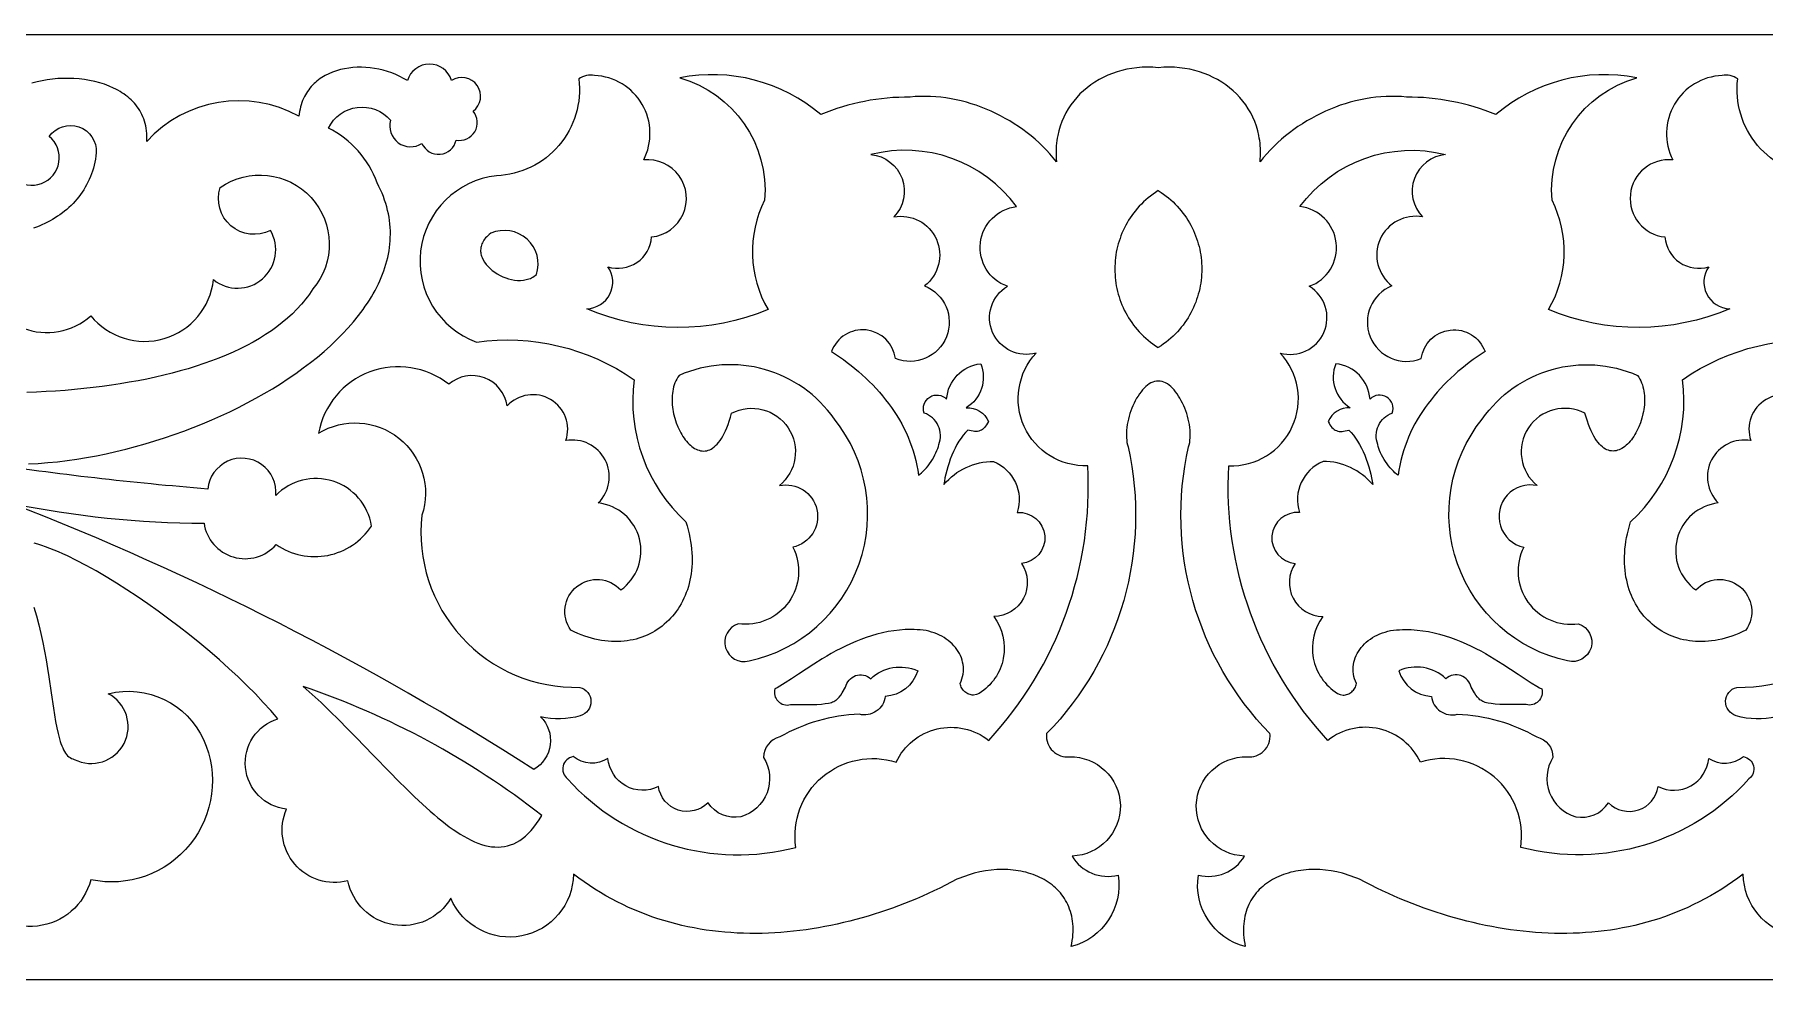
# Model space of a CAD drawing. Extents: x 1393 to 2071, y -80 to 15.
# Drawn here: x 1732.2 to 1906, y -79.7 to 15.3 of the extents above; entities that cross this region are included whole.
import ezdxf

# ---------------------------------------------------------------- set-up
doc = ezdxf.new("R2010")
doc.units = 0
doc.layers.add('LAYER_1', color=18, linetype='CONTINUOUS')

msp = doc.modelspace()

# ---------------------------------------------------------------- linework, layer by layer
at = {"layer": 'LAYER_1'}
for points in [[(1619.26, 15.27), (1845.08, 15.27), (2070.9, 15.27)], [(1845.08, -0.42), (1844.81, -0.59), (1844.55, -0.77), (1844.3, -0.96), (1844.06, -1.15), (1843.82, -1.35), (1843.6, -1.56), (1843.38, -1.77), (1843.17, -1.99), (1842.97, -2.21), (1842.78, -2.44), (1842.59, -2.67), (1842.42, -2.91), (1842.25, -3.15), (1842.1, -3.4), (1841.95, -3.65), (1841.8, -3.9), (1841.67, -4.16), (1841.55, -4.42), (1841.43, -4.68), (1841.33, -4.95), (1841.23, -5.22), (1841.14, -5.49), (1841.06, -5.76), (1840.98, -6.04), (1840.92, -6.32), (1840.86, -6.6), (1840.82, -6.88), (1840.78, -7.16), (1840.75, -7.44), (1840.73, -7.73), (1840.71, -8.01), (1840.71, -8.3), (1840.71, -8.58), (1840.73, -8.86), (1840.75, -9.15), (1840.78, -9.43), (1840.81, -9.71), (1840.86, -9.99), (1840.92, -10.27), (1840.98, -10.55), (1841.05, -10.83), (1841.13, -11.1), (1841.22, -11.37), (1841.32, -11.64), (1841.43, -11.91), (1841.54, -12.18), (1841.66, -12.44), (1841.8, -12.7), (1841.94, -12.95), (1842.09, -13.2), (1842.24, -13.45), (1842.41, -13.69), (1842.58, -13.93), (1842.77, -14.16), (1842.96, -14.39), (1843.16, -14.61), (1843.37, -14.83), (1843.59, -15.04), (1843.81, -15.25), (1844.05, -15.45), (1844.29, -15.65), (1844.54, -15.83), (1844.8, -16.02), (1845.07, -16.19)], [(1845.08, -0.42), (1845.35, -0.59), (1845.61, -0.77), (1845.86, -0.96), (1846.1, -1.15), (1846.33, -1.35), (1846.56, -1.56), (1846.78, -1.77), (1846.99, -1.99), (1847.19, -2.21), (1847.38, -2.44), (1847.56, -2.67), (1847.74, -2.91), (1847.9, -3.15), (1848.06, -3.4), (1848.21, -3.65), (1848.35, -3.9), (1848.48, -4.16), (1848.61, -4.42), (1848.72, -4.68), (1848.83, -4.95), (1848.93, -5.22), (1849.02, -5.49), (1849.1, -5.76), (1849.17, -6.04), (1849.24, -6.32), (1849.29, -6.6), (1849.34, -6.88), (1849.38, -7.16), (1849.41, -7.44), (1849.43, -7.73), (1849.44, -8.01), (1849.45, -8.3), (1849.44, -8.58), (1849.43, -8.86), (1849.41, -9.15), (1849.38, -9.43), (1849.34, -9.71), (1849.3, -9.99), (1849.24, -10.27), (1849.18, -10.55), (1849.1, -10.83), (1849.02, -11.1), (1848.93, -11.37), (1848.84, -11.64), (1848.73, -11.91), (1848.62, -12.18), (1848.49, -12.44), (1848.36, -12.7), (1848.22, -12.95), (1848.07, -13.2), (1847.91, -13.45), (1847.75, -13.69), (1847.57, -13.93), (1847.39, -14.16), (1847.2, -14.39), (1847, -14.61), (1846.79, -14.83), (1846.57, -15.04), (1846.34, -15.25), (1846.11, -15.45), (1845.86, -15.65), (1845.61, -15.83), (1845.35, -16.02), (1845.08, -16.19)], [(1619.26, -79.73), (1845.08, -79.73), (2070.9, -79.73)]]:
    msp.add_lwpolyline(points, dxfattribs=at)
for points in [[(1731.57, -27.89), (1732.53, -27.84), (1733.49, -27.76), (1734.46, -27.67), (1735.43, -27.55), (1736.41, -27.41), (1737.39, -27.25), (1738.38, -27.07), (1739.36, -26.87), (1740.34, -26.65), (1741.33, -26.41), (1742.31, -26.15), (1743.29, -25.88), (1744.26, -25.59), (1745.23, -25.28), (1746.19, -24.95), (1747.15, -24.6), (1748.09, -24.24), (1749.03, -23.87), (1749.96, -23.47), (1750.87, -23.07), (1751.77, -22.65), (1752.66, -22.21), (1753.54, -21.76), (1754.4, -21.3), (1755.24, -20.82), (1756.07, -20.33), (1756.87, -19.83), (1757.66, -19.31), (1758.42, -18.79), (1759.17, -18.25), (1759.89, -17.71), (1760.59, -17.15), (1761.26, -16.58), (1761.9, -16.01), (1762.52, -15.42), (1763.12, -14.83), (1763.68, -14.22), (1764.21, -13.61), (1764.71, -12.99), (1764.95, -12.68), (1765.18, -12.37), (1765.4, -12.05), (1765.61, -11.74), (1765.82, -11.42), (1766.02, -11.1), (1766.2, -10.78), (1766.38, -10.45), (1766.55, -10.13), (1766.71, -9.8), (1766.86, -9.48), (1767, -9.15), (1767.14, -8.82), (1767.26, -8.49), (1767.37, -8.16), (1767.47, -7.82), (1767.56, -7.49), (1767.65, -7.15), (1767.72, -6.82), (1767.78, -6.48), (1767.83, -6.14), (1767.87, -5.81), (1767.9, -5.47), (1767.91, -5.13), (1767.92, -4.79), (1767.92, -4.45), (1767.9, -4.11), (1767.87, -3.77), (1767.83, -3.42), (1767.78, -3.08), (1767.72, -2.74), (1767.64, -2.4), (1767.56, -2.05), (1767.46, -1.71), (1767.34, -1.37), (1767.22, -1.02), (1767.08, -0.68), (1766.93, -0.34), (1766.77, 0.01), (1766.59, 0.35, 0.192681), (1761.69, 5.87, -0.540804), (1767.93, 6.66, 0.692434), (1771.09, 4.33, 0.733885), (1774.52, 4.66, 0.706712), (1776.23, 7.56, 0.963284), (1774.05, 10.66, 0.745693), (1769.63, 10.65), (1769.25, 10.87), (1768.86, 11.07), (1768.46, 11.25), (1768.05, 11.41), (1767.63, 11.56), (1767.2, 11.68), (1766.77, 11.78), (1766.33, 11.86), (1765.9, 11.92), (1765.46, 11.96), (1765.02, 11.98), (1764.58, 11.98), (1764.15, 11.95), (1763.73, 11.91), (1763.31, 11.84), (1762.9, 11.75), (1762.5, 11.64), (1762.11, 11.5), (1761.74, 11.34), (1761.37, 11.16), (1761.03, 10.96), (1760.86, 10.84), (1760.7, 10.73), (1760.54, 10.6), (1760.39, 10.47), (1760.25, 10.34), (1760.1, 10.19), (1759.97, 10.05), (1759.84, 9.89), (1759.71, 9.73), (1759.6, 9.56), (1759.48, 9.39), (1759.38, 9.21), (1759.28, 9.03), (1759.19, 8.83), (1759.1, 8.64), (1759.02, 8.43), (1758.95, 8.22), (1758.89, 8), (1758.84, 7.78), (1758.79, 7.55), (1758.75, 7.31), (1758.72, 7.06, 0.346719), (1743.44, 4.53), (1743.45, 4.81), (1743.45, 5.08), (1743.44, 5.34), (1743.42, 5.6), (1743.38, 5.85), (1743.33, 6.1), (1743.28, 6.33), (1743.21, 6.57), (1743.13, 6.79), (1743.05, 7.01), (1742.95, 7.22), (1742.85, 7.43), (1742.73, 7.63), (1742.61, 7.83), (1742.48, 8.01), (1742.34, 8.2), (1742.19, 8.37), (1742.04, 8.54), (1741.87, 8.7), (1741.7, 8.86), (1741.53, 9.01), (1741.34, 9.16), (1741.15, 9.3), (1740.95, 9.43), (1740.75, 9.56), (1740.54, 9.68), (1740.33, 9.79), (1740.11, 9.9), (1739.66, 10.1), (1739.19, 10.28), (1738.71, 10.43), (1738.21, 10.56), (1737.7, 10.67), (1737.18, 10.76), (1736.65, 10.82), (1736.12, 10.86), (1735.58, 10.87), (1735.04, 10.87), (1734.51, 10.84), (1733.97, 10.8), (1733.44, 10.73), (1732.92, 10.63), (1732.41, 10.52), (1731.9, 10.39)], [(1911.57, 1.08, -0.43962), (1903.3, 10.81, 0.204648), (1901.72, 11.16, 0.543959), (1896.78, 2.67, 1), (1895.99, -5.08, 0.483589), (1900.39, -8.07, 0.6), (1902.5, -12.29, -0.202287), (1884.29, -12.38, 0.252669), (1884.64, -1.38, -0.359328), (1893.15, 10.92, 0.229583), (1878.98, 7.22, 0.101814), (1870.01, 8.98), (1869.5, 9.03), (1868.99, 9.06), (1868.48, 9.06), (1867.96, 9.05), (1867.45, 9.02), (1866.93, 8.97), (1866.42, 8.91), (1865.9, 8.82), (1865.39, 8.72), (1864.88, 8.6), (1864.37, 8.47), (1863.86, 8.32), (1863.36, 8.16), (1862.87, 7.98), (1862.37, 7.78), (1861.89, 7.57), (1861.41, 7.35), (1860.93, 7.11), (1860.46, 6.85), (1860.01, 6.59), (1859.56, 6.31), (1859.11, 6.02), (1858.68, 5.72), (1858.26, 5.4), (1857.85, 5.08), (1857.45, 4.74), (1857.06, 4.39), (1856.68, 4.03), (1856.32, 3.66), (1855.97, 3.28), (1855.63, 2.89), (1855.31, 2.49), (1855.33, 2.77), (1855.35, 3.04), (1855.35, 3.31), (1855.35, 3.57), (1855.34, 3.84), (1855.33, 4.1), (1855.3, 4.35), (1855.27, 4.61), (1855.23, 4.86), (1855.19, 5.11), (1855.07, 5.59), (1854.93, 6.07), (1854.77, 6.53), (1854.58, 6.97), (1854.36, 7.4), (1854.12, 7.81), (1853.86, 8.21), (1853.57, 8.59), (1853.27, 8.95), (1852.94, 9.3), (1852.6, 9.63), (1852.23, 9.93), (1851.85, 10.22), (1851.45, 10.49), (1851.03, 10.74), (1850.6, 10.97), (1850.16, 11.18), (1849.7, 11.36), (1849.22, 11.52), (1848.74, 11.66), (1848.24, 11.78), (1847.74, 11.87), (1847.22, 11.94), (1846.7, 11.98), (1846.16, 11.99), (1845.62, 11.98), (1845.08, 11.94), (1844.53, 11.98), (1843.99, 11.99), (1843.46, 11.98), (1842.93, 11.94), (1842.42, 11.87), (1841.91, 11.78), (1841.42, 11.66), (1840.93, 11.52), (1840.46, 11.36), (1840, 11.18), (1839.55, 10.97), (1839.12, 10.74), (1838.71, 10.49), (1838.31, 10.22), (1837.92, 9.93), (1837.56, 9.63), (1837.21, 9.3), (1836.89, 8.95), (1836.58, 8.59), (1836.3, 8.21), (1836.03, 7.81), (1835.8, 7.4), (1835.58, 6.97), (1835.39, 6.53), (1835.22, 6.07), (1835.08, 5.59), (1834.97, 5.11), (1834.92, 4.86), (1834.89, 4.61), (1834.85, 4.35), (1834.83, 4.1), (1834.81, 3.84), (1834.8, 3.57), (1834.8, 3.31), (1834.81, 3.04), (1834.82, 2.77), (1834.84, 2.49), (1834.52, 2.89), (1834.19, 3.28), (1833.84, 3.66), (1833.47, 4.03), (1833.1, 4.39), (1832.71, 4.74), (1832.31, 5.08), (1831.9, 5.4), (1831.48, 5.72), (1831.04, 6.02), (1830.6, 6.31), (1830.15, 6.59), (1829.69, 6.85), (1829.22, 7.11), (1828.75, 7.35), (1828.27, 7.57), (1827.78, 7.78), (1827.29, 7.98), (1826.79, 8.16), (1826.29, 8.32), (1825.79, 8.47), (1825.28, 8.6), (1824.77, 8.72), (1824.26, 8.82), (1823.74, 8.91), (1823.23, 8.97), (1822.71, 9.02), (1822.19, 9.05), (1821.68, 9.06), (1821.17, 9.06), (1820.66, 9.03), (1820.15, 8.98, 0.101814), (1811.17, 7.22, 0.229583), (1797, 10.92, -0.359328), (1805.52, -1.38, 0.252669), (1805.87, -12.38, -0.202287), (1787.65, -12.29, 0.6), (1789.77, -8.07, 0.483589), (1794.17, -5.08, 1), (1793.37, 2.67, 0.543959), (1788.44, 11.16, 0.204648), (1786.85, 10.81, -0.43962), (1778.59, 1.08, 0.791524), (1776.56, -15.64, -0.188285), (1792.4, -19.43, 0.243106), (1797.62, -33.73), (1797.74, -34.13), (1797.85, -34.53), (1797.94, -34.92), (1798.02, -35.31), (1798.09, -35.7), (1798.15, -36.08), (1798.19, -36.45), (1798.22, -36.82), (1798.23, -37.19), (1798.24, -37.55), (1798.23, -37.91), (1798.21, -38.26), (1798.18, -38.6), (1798.14, -38.94), (1798.08, -39.27), (1798.02, -39.6), (1797.94, -39.92), (1797.86, -40.23), (1797.76, -40.54), (1797.65, -40.83), (1797.54, -41.13), (1797.41, -41.41), (1797.28, -41.69), (1797.13, -41.96), (1796.98, -42.22), (1796.82, -42.47), (1796.64, -42.72), (1796.46, -42.96), (1796.28, -43.19), (1796.08, -43.41), (1795.88, -43.62), (1795.66, -43.82), (1795.44, -44.02), (1795.22, -44.2), (1794.98, -44.38), (1794.74, -44.54), (1794.5, -44.7), (1794.24, -44.84), (1793.98, -44.98), (1793.72, -45.11), (1793.45, -45.22), (1793.17, -45.33), (1792.89, -45.42), (1792.6, -45.5), (1792.3, -45.57), (1792.01, -45.63), (1791.7, -45.68), (1791.4, -45.72), (1791.09, -45.75), (1790.77, -45.76), (1790.45, -45.76), (1790.13, -45.75), (1789.8, -45.73), (1789.47, -45.69), (1789.14, -45.65), (1788.81, -45.59), (1788.47, -45.51), (1788.13, -45.42), (1787.79, -45.32), (1787.44, -45.21), (1787.1, -45.08), (1786.75, -44.94), (1786.4, -44.78), (1786.05, -44.61, -0.940973), (1791.07, -40.57, 0.685892), (1788.81, -31.82, 0.736654), (1785.55, -25.55, 0.810384), (1779.65, -22.07, 0.592909), (1773.78, -19.89, 0.565469), (1760.7, -24.8, -0.696764), (1771.09, -33.06, 0.455328), (1786.95, -50.36, -0.772159), (1787, -53.21, -0.13856), (1783, -53.31, -0.495726), (1782.33, -58.61, 0.049958), (1729.83, -31.86, 0.049447), (1749.19, -33.86, 0.638141), (1756.45, -36.01, 0.421227), (1766.02, -34.14, 0.618707), (1756.4, -31.08, 1), (1749.57, -30.42, -0.017299), (1726.94, -27.81)], [(1730.12, 0.75, 1), (1733.64, 5.04, -0.750241), (1738.37, 3.39), (1738.33, 3.07), (1738.28, 2.76), (1738.22, 2.45), (1738.15, 2.14), (1738.07, 1.85), (1737.98, 1.55), (1737.88, 1.27), (1737.77, 0.99), (1737.65, 0.71), (1737.53, 0.44), (1737.39, 0.18), (1737.25, -0.08), (1737.1, -0.33), (1736.94, -0.57), (1736.78, -0.81), (1736.6, -1.04), (1736.42, -1.27), (1736.23, -1.49), (1736.04, -1.7), (1735.83, -1.91), (1735.62, -2.11), (1735.41, -2.3), (1735.18, -2.48), (1734.96, -2.66), (1734.72, -2.84), (1734.48, -3), (1734.23, -3.16), (1733.98, -3.32), (1733.72, -3.46), (1733.45, -3.6), (1733.18, -3.73), (1732.91, -3.86), (1732.63, -3.98), (1732.35, -4.09), (1732.06, -4.19)], [(1726.82, -8.71, 0.615224), (1737.82, -13, 0.667205), (1750.14, -9.37, 0.835272), (1755.86, -4.42, -0.666932), (1750.81, -0.11, -0.877719), (1760.14, -10.3), (1759.96, -10.57), (1759.78, -10.83), (1759.59, -11.09), (1759.39, -11.34), (1759.19, -11.59), (1758.97, -11.84), (1758.53, -12.32), (1758.07, -12.79), (1757.58, -13.24), (1757.06, -13.68), (1756.52, -14.1), (1755.96, -14.51), (1755.37, -14.9), (1754.76, -15.28), (1754.13, -15.64), (1753.48, -15.99), (1752.81, -16.33), (1752.12, -16.65), (1751.41, -16.96), (1750.69, -17.26), (1749.94, -17.54), (1749.18, -17.81), (1748.4, -18.07), (1747.61, -18.32), (1746.8, -18.55), (1745.98, -18.77), (1745.15, -18.98), (1744.3, -19.17), (1743.43, -19.36), (1742.56, -19.53), (1741.68, -19.69), (1740.78, -19.84), (1739.88, -19.97), (1738.96, -20.1), (1738.04, -20.21), (1737.11, -20.32), (1736.17, -20.41), (1735.23, -20.5), (1734.28, -20.57), (1733.32, -20.63), (1732.36, -20.68), (1731.39, -20.72)], [(1910.51, -22.07, 0.810384), (1904.61, -25.55, 0.736654), (1901.35, -31.82, 0.685892), (1899.09, -40.57, -0.940973), (1904.11, -44.61), (1903.76, -44.78), (1903.41, -44.94), (1903.06, -45.08), (1902.71, -45.21), (1902.37, -45.32), (1902.03, -45.42), (1901.69, -45.51), (1901.35, -45.59), (1901.02, -45.65), (1900.68, -45.69), (1900.35, -45.73), (1900.03, -45.75), (1899.71, -45.76), (1899.39, -45.76), (1899.07, -45.75), (1898.76, -45.72), (1898.45, -45.68), (1898.15, -45.63), (1897.85, -45.57), (1897.56, -45.5), (1897.27, -45.42), (1896.99, -45.33), (1896.71, -45.22), (1896.44, -45.11), (1896.17, -44.98), (1895.91, -44.84), (1895.66, -44.7), (1895.41, -44.54), (1895.17, -44.38), (1894.94, -44.2), (1894.71, -44.02), (1894.49, -43.82), (1894.28, -43.62), (1894.08, -43.41), (1893.88, -43.19), (1893.69, -42.96), (1893.51, -42.72), (1893.34, -42.47), (1893.18, -42.22), (1893.02, -41.96), (1892.88, -41.69), (1892.74, -41.41), (1892.62, -41.13), (1892.5, -40.83), (1892.4, -40.54), (1892.3, -40.23), (1892.21, -39.92), (1892.14, -39.6), (1892.07, -39.27), (1892.02, -38.94), (1891.98, -38.6), (1891.95, -38.26), (1891.93, -37.91), (1891.92, -37.55), (1891.92, -37.19), (1891.94, -36.82), (1891.97, -36.45), (1892.01, -36.08), (1892.06, -35.7), (1892.13, -35.31), (1892.21, -34.92), (1892.31, -34.53), (1892.41, -34.13), (1892.53, -33.73, 0.243106), (1897.76, -19.43, -0.188285), (1913.6, -15.64, 0.791524)], [(1916.17, -71.57, -0.809641), (1903.85, -69.15), (1903.32, -69.55), (1902.78, -69.93), (1902.23, -70.3), (1901.69, -70.66), (1901.13, -71), (1900.57, -71.32), (1900.01, -71.63), (1899.44, -71.93), (1898.87, -72.21), (1898.29, -72.48), (1897.71, -72.74), (1897.13, -72.98), (1896.54, -73.21), (1895.95, -73.42), (1895.36, -73.62), (1894.76, -73.81), (1894.16, -73.98), (1893.55, -74.14), (1892.95, -74.29), (1892.34, -74.43), (1891.73, -74.55), (1891.11, -74.66), (1890.5, -74.76), (1889.88, -74.84), (1889.26, -74.91), (1888.64, -74.97), (1888.01, -75.02), (1887.39, -75.06), (1886.76, -75.09), (1886.14, -75.1), (1885.51, -75.1), (1884.88, -75.1), (1884.25, -75.08), (1883.62, -75.05), (1882.99, -75), (1882.36, -74.95), (1881.73, -74.89), (1881.1, -74.82), (1880.47, -74.73), (1879.84, -74.64), (1879.22, -74.54), (1878.59, -74.42), (1877.96, -74.3), (1877.34, -74.17), (1876.71, -74.02), (1876.09, -73.87), (1875.47, -73.71), (1874.85, -73.54), (1874.23, -73.36), (1873.62, -73.17), (1873.01, -72.97), (1872.39, -72.77), (1871.79, -72.55), (1871.18, -72.33), (1870.58, -72.1), (1869.98, -71.86), (1869.38, -71.61), (1868.79, -71.35), (1868.2, -71.09), (1867.62, -70.82), (1867.03, -70.54), (1866.46, -70.26), (1865.88, -69.96), (1865.31, -69.66), (1865.03, -69.54), (1864.74, -69.43), (1864.45, -69.33), (1864.16, -69.23), (1863.88, -69.14), (1863.59, -69.06), (1863.01, -68.92), (1862.44, -68.82), (1861.87, -68.74), (1861.31, -68.69), (1860.75, -68.68), (1860.2, -68.69), (1859.67, -68.73), (1859.4, -68.76), (1859.14, -68.8), (1858.89, -68.85), (1858.63, -68.9), (1858.38, -68.96), (1858.14, -69.03), (1857.89, -69.1), (1857.66, -69.18), (1857.42, -69.27), (1857.2, -69.37), (1856.97, -69.47), (1856.76, -69.58), (1856.55, -69.69), (1856.34, -69.82), (1856.14, -69.95), (1855.95, -70.08), (1855.76, -70.22), (1855.58, -70.37), (1855.4, -70.53), (1855.23, -70.69), (1855.07, -70.86), (1854.92, -71.03), (1854.78, -71.21), (1854.64, -71.4), (1854.51, -71.59), (1854.39, -71.79), (1854.27, -72), (1854.17, -72.21), (1854.07, -72.43), (1853.98, -72.66), (1853.91, -72.89), (1853.84, -73.12), (1853.78, -73.37), (1853.73, -73.62), (1853.69, -73.87), (1853.66, -74.13), (1853.64, -74.4), (1853.64, -74.67), (1853.64, -74.95), (1853.65, -75.23), (1853.68, -75.52), (1853.71, -75.81), (1853.76, -76.12), (1853.82, -76.42, -0.387473), (1849.11, -69.24, 0.332941), (1853.75, -67.32, -1), (1854.01, -57.35), (1854.24, -57.36), (1854.47, -57.35), (1854.69, -57.3), (1854.91, -57.24), (1855.12, -57.15), (1855.32, -57.04), (1855.51, -56.91), (1855.68, -56.76), (1855.83, -56.6), (1855.97, -56.41), (1856.09, -56.21), (1856.18, -56), (1856.25, -55.77), (1856.3, -55.53), (1856.31, -55.28), (1856.31, -55.15), (1856.3, -55.01, -0.253704), (1848.11, -26.19), (1848.18, -25.98), (1848.23, -25.75), (1848.26, -25.51), (1848.28, -25.27), (1848.29, -25.01), (1848.28, -24.75), (1848.27, -24.49), (1848.24, -24.22), (1848.2, -23.94), (1848.14, -23.67), (1848.08, -23.39), (1848.01, -23.11), (1847.93, -22.84), (1847.84, -22.57), (1847.74, -22.3), (1847.63, -22.04), (1847.51, -21.78), (1847.39, -21.54), (1847.25, -21.3), (1847.12, -21.07), (1846.97, -20.85), (1846.82, -20.65), (1846.66, -20.46), (1846.5, -20.28), (1846.34, -20.12), (1846.17, -19.98), (1845.99, -19.86), (1845.81, -19.75), (1845.63, -19.67), (1845.45, -19.61), (1845.27, -19.57), (1845.08, -19.56), (1844.89, -19.57), (1844.71, -19.61), (1844.52, -19.67), (1844.34, -19.75), (1844.16, -19.86), (1843.99, -19.98), (1843.82, -20.12), (1843.65, -20.28), (1843.49, -20.46), (1843.34, -20.65), (1843.19, -20.85), (1843.04, -21.07), (1842.9, -21.3), (1842.77, -21.54), (1842.65, -21.78), (1842.53, -22.04), (1842.42, -22.3), (1842.32, -22.57), (1842.23, -22.84), (1842.15, -23.11), (1842.07, -23.39), (1842.01, -23.67), (1841.96, -23.94), (1841.92, -24.22), (1841.89, -24.49), (1841.87, -24.75), (1841.87, -25.01), (1841.88, -25.27), (1841.9, -25.51), (1841.93, -25.75), (1841.98, -25.98), (1842.04, -26.19, -0.253704), (1833.86, -55.01), (1833.85, -55.15), (1833.84, -55.28), (1833.86, -55.53), (1833.9, -55.77), (1833.97, -56), (1834.07, -56.21), (1834.18, -56.41), (1834.32, -56.6), (1834.48, -56.76), (1834.65, -56.91), (1834.84, -57.04), (1835.04, -57.15), (1835.25, -57.24), (1835.47, -57.3), (1835.69, -57.35), (1835.92, -57.36), (1836.15, -57.35, -1), (1836.41, -67.32, 0.332941), (1841.04, -69.24, -0.387473), (1836.33, -76.42), (1836.39, -76.12), (1836.44, -75.81), (1836.48, -75.52), (1836.5, -75.23), (1836.52, -74.95), (1836.52, -74.67), (1836.51, -74.4), (1836.49, -74.13), (1836.47, -73.87), (1836.43, -73.62), (1836.38, -73.37), (1836.32, -73.12), (1836.25, -72.89), (1836.17, -72.66), (1836.08, -72.43), (1835.99, -72.21), (1835.88, -72), (1835.77, -71.79), (1835.65, -71.59), (1835.52, -71.4), (1835.38, -71.21), (1835.24, -71.03), (1835.08, -70.86), (1834.92, -70.69), (1834.75, -70.53), (1834.58, -70.37), (1834.4, -70.22), (1834.21, -70.08), (1834.02, -69.95), (1833.82, -69.82), (1833.61, -69.69), (1833.4, -69.58), (1833.18, -69.47), (1832.96, -69.37), (1832.73, -69.27), (1832.5, -69.18), (1832.26, -69.1), (1832.02, -69.03), (1831.77, -68.96), (1831.52, -68.9), (1831.27, -68.85), (1831.01, -68.8), (1830.75, -68.76), (1830.49, -68.73), (1829.95, -68.69), (1829.4, -68.68), (1828.85, -68.69), (1828.28, -68.74), (1827.72, -68.82), (1827.14, -68.92), (1826.57, -69.06), (1826.28, -69.14), (1825.99, -69.23), (1825.7, -69.33), (1825.42, -69.43), (1825.13, -69.54), (1824.85, -69.66), (1824.28, -69.96), (1823.7, -70.26), (1823.12, -70.54), (1822.54, -70.82), (1821.96, -71.09), (1821.37, -71.35), (1820.77, -71.61), (1820.18, -71.86), (1819.58, -72.1), (1818.97, -72.33), (1818.37, -72.55), (1817.76, -72.77), (1817.15, -72.97), (1816.54, -73.17), (1815.92, -73.36), (1815.31, -73.54), (1814.69, -73.71), (1814.07, -73.87), (1813.44, -74.02), (1812.82, -74.17), (1812.19, -74.3), (1811.57, -74.42), (1810.94, -74.54), (1810.31, -74.64), (1809.68, -74.73), (1809.05, -74.82), (1808.42, -74.89), (1807.79, -74.95), (1807.16, -75), (1806.54, -75.05), (1805.91, -75.08), (1805.28, -75.1), (1804.65, -75.1), (1804.02, -75.1), (1803.39, -75.09), (1802.77, -75.06), (1802.14, -75.02), (1801.52, -74.97), (1800.9, -74.91), (1800.28, -74.84), (1799.66, -74.76), (1799.04, -74.66), (1798.43, -74.55), (1797.82, -74.43), (1797.21, -74.29), (1796.6, -74.14), (1796, -73.98), (1795.4, -73.81), (1794.8, -73.62), (1794.2, -73.42), (1793.61, -73.21), (1793.03, -72.98), (1792.44, -72.74), (1791.86, -72.48), (1791.29, -72.21), (1790.71, -71.93), (1790.15, -71.63), (1789.58, -71.32), (1789.02, -71), (1788.47, -70.66), (1787.92, -70.3), (1787.38, -69.93), (1786.84, -69.55), (1786.31, -69.15, -0.809641), (1773.99, -71.57, -0.684998), (1763.65, -69.81, -0.628278), (1757.49, -62.6, -0.814771), (1756.61, -53.53), (1756.26, -53.12), (1755.91, -52.7), (1755.15, -51.87), (1754.35, -51.02), (1753.5, -50.17), (1752.62, -49.31), (1751.7, -48.46), (1750.74, -47.61), (1749.76, -46.76), (1748.76, -45.92), (1747.74, -45.09), (1746.7, -44.28), (1745.65, -43.49), (1744.6, -42.71), (1743.54, -41.96), (1742.48, -41.24), (1741.43, -40.54), (1740.39, -39.88), (1739.36, -39.25), (1738.35, -38.66), (1737.36, -38.11), (1736.39, -37.61), (1735.46, -37.15), (1735, -36.94), (1734.56, -36.74), (1734.12, -36.56), (1733.7, -36.39), (1733.28, -36.23), (1732.88, -36.09), (1732.49, -35.96), (1732.11, -35.85)], [(1907.16, -53.31, -0.13856), (1903.15, -53.21, -0.772159), (1903.2, -50.36, 0.455328), (1919.07, -33.06, -0.696764)], [(1732.08, -42.3), (1732.35, -43.18), (1732.59, -44.07), (1732.8, -44.96), (1733, -45.85), (1733.17, -46.73), (1733.33, -47.6), (1733.47, -48.46), (1733.6, -49.3), (1733.84, -50.92), (1734.06, -52.44), (1734.17, -53.14), (1734.28, -53.81), (1734.4, -54.43), (1734.53, -55.01), (1734.67, -55.54), (1734.74, -55.79), (1734.82, -56.02), (1734.9, -56.24), (1734.99, -56.45), (1735.08, -56.63), (1735.17, -56.81), (1735.27, -56.97), (1735.38, -57.11), (1735.49, -57.23), (1735.61, -57.34), (1735.73, -57.43), (1735.86, -57.51), (1736, -57.56), (1736.15, -57.6, 1), (1739.56, -51, -0.361138), (1749.15, -55.62, -0.612635), (1737.81, -69.71, -0.690211), (1726.21, -71, -0.474876)]]:
    msp.add_lwpolyline(points, format="xyb", dxfattribs=at)
for points in [[(1826.52, -51.15), (1826.39, -51.14), (1826.27, -51.12), (1826.16, -51.09), (1826.04, -51.05), (1825.93, -51), (1825.83, -50.94), (1825.73, -50.87), (1825.64, -50.8), (1825.55, -50.72), (1825.47, -50.63), (1825.4, -50.53), (1825.34, -50.43), (1825.28, -50.33), (1825.23, -50.21), (1825.19, -50.1), (1825.17, -49.98), (1825.27, -49.74), (1825.35, -49.5), (1825.42, -49.26), (1825.46, -49.02), (1825.49, -48.78), (1825.5, -48.54), (1825.49, -48.31), (1825.46, -48.07), (1825.42, -47.84), (1825.36, -47.62), (1825.29, -47.39), (1825.2, -47.17), (1825.09, -46.96), (1824.97, -46.75), (1824.84, -46.55), (1824.69, -46.36), (1824.53, -46.17), (1824.36, -45.99), (1824.17, -45.81), (1823.98, -45.65), (1823.77, -45.5), (1823.55, -45.35), (1823.32, -45.22), (1823.08, -45.1), (1822.83, -44.98), (1822.57, -44.88), (1822.3, -44.8), (1822.02, -44.72), (1821.74, -44.66), (1821.45, -44.62), (1821.15, -44.59), (1820.84, -44.57), (1820.54, -44.56), (1820.24, -44.55), (1819.65, -44.56), (1819.07, -44.6), (1818.49, -44.67), (1817.92, -44.76), (1817.36, -44.88), (1816.8, -45.02), (1816.26, -45.17), (1815.72, -45.35), (1815.19, -45.54), (1814.67, -45.75), (1814.16, -45.97), (1813.66, -46.21), (1813.17, -46.45), (1812.69, -46.7), (1812.22, -46.96), (1811.76, -47.22), (1811.32, -47.48), (1810.47, -48.02), (1808.92, -49.04), (1808.23, -49.5), (1807.6, -49.91), (1807.04, -50.25), (1806.78, -50.4), (1806.54, -50.52, 0.571429), (1808.11, -52.1), (1809.63, -52.09), (1810.24, -52.09), (1810.77, -52.07), (1811.23, -52.04), (1811.62, -52), (1811.95, -51.95), (1812.1, -51.91), (1812.23, -51.87), (1812.35, -51.83), (1812.47, -51.78), (1812.57, -51.72), (1812.67, -51.66), (1812.76, -51.6), (1812.85, -51.52), (1813.01, -51.35), (1813.17, -51.15), (1813.32, -50.92), (1813.66, -50.35, -0.582717), (1816.18, -49.49, -0.305247), (1820.9, -48.7, -0.312494), (1817.64, -51.27, -0.449788), (1815.04, -53.07, 0.120121), (1807.04, -55.34, 0.348774), (1805.42, -57.41, -0.497363), (1803.14, -63.37, -0.306654), (1799.84, -61.97, -0.618557), (1794.85, -60.33, -0.531923), (1789.78, -57.5, -0.324871), (1786.28, -57.33, 0.654526), (1785.72, -59.56, 0.280632), (1808.66, -66.45, -0.555634), (1818.74, -57.89, -0.484483), (1828.04, -55.69, 0.203312), (1837.99, -28.08, -0.670463), (1832.82, -16.75, -0.873623), (1829.91, -10.04, -0.792141), (1830.84, -2.02, 0.304633), (1816.2, 3.21, -0.630894), (1818.51, -3.06, -0.789396), (1821.59, -9.99, -1), (1818.67, -17.31, 0.783784), (1812.24, -16.59), (1812.64, -16.85), (1813.04, -17.12), (1813.44, -17.41), (1813.83, -17.7), (1814.21, -17.99), (1814.59, -18.3), (1814.96, -18.62), (1815.33, -18.94), (1815.69, -19.27), (1816.04, -19.61), (1816.39, -19.96), (1816.72, -20.32), (1817.05, -20.68), (1817.37, -21.06), (1817.68, -21.44), (1817.97, -21.82), (1818.26, -22.22), (1818.54, -22.62), (1818.8, -23.03), (1819.06, -23.45), (1819.3, -23.88), (1819.52, -24.31), (1819.74, -24.75), (1819.94, -25.2), (1820.12, -25.66), (1820.29, -26.12), (1820.45, -26.59), (1820.58, -27.06), (1820.71, -27.55), (1820.81, -28.04), (1820.9, -28.53), (1820.97, -29.04), (1821.13, -28.92), (1821.3, -28.79), (1821.46, -28.64), (1821.62, -28.47), (1821.79, -28.28), (1821.94, -28.08), (1822.1, -27.88), (1822.24, -27.66), (1822.38, -27.44), (1822.51, -27.22), (1822.63, -26.99), (1822.74, -26.77), (1822.84, -26.55), (1822.92, -26.34), (1822.98, -26.13), (1823.02, -25.94, 0.423604), (1821.56, -22.78, -0.813672), (1823.81, -21.39, -0.365637), (1827.23, -17.83, -0.366696), (1825.78, -22.25, -0.322066), (1828.01, -23.64), (1827.92, -23.81), (1827.82, -23.97), (1827.73, -24.11), (1827.63, -24.24), (1827.52, -24.34), (1827.41, -24.43), (1827.3, -24.5), (1827.17, -24.55), (1827.05, -24.59), (1826.91, -24.62), (1826.77, -24.63), (1826.62, -24.63), (1826.46, -24.61), (1826.29, -24.58), (1826.12, -24.54), (1825.93, -24.49), (1825.7, -24.73), (1825.47, -25), (1825.26, -25.3), (1825.05, -25.61), (1824.85, -25.95), (1824.67, -26.3), (1824.5, -26.66), (1824.33, -27.03), (1824.18, -27.41), (1824.05, -27.79), (1823.92, -28.18), (1823.82, -28.56), (1823.72, -28.93), (1823.64, -29.29), (1823.58, -29.64), (1823.53, -29.98, -0.22612), (1828.53, -27.65, -0.390442), (1830.9, -32.78, -1), (1831.32, -37.9, -0.601264), (1828.54, -43.24, -0.438545), (1827.08, -50.97), (1826.8, -51.07)], [(1863.64, -51.15), (1863.76, -51.14), (1863.88, -51.12), (1864, -51.09), (1864.11, -51.05), (1864.22, -51), (1864.33, -50.94), (1864.42, -50.87), (1864.52, -50.8), (1864.6, -50.72), (1864.68, -50.63), (1864.76, -50.53), (1864.82, -50.43), (1864.88, -50.33), (1864.92, -50.21), (1864.96, -50.1), (1864.99, -49.98), (1864.89, -49.74), (1864.8, -49.5), (1864.74, -49.26), (1864.7, -49.02), (1864.67, -48.78), (1864.66, -48.54), (1864.67, -48.31), (1864.7, -48.07), (1864.74, -47.84), (1864.8, -47.62), (1864.87, -47.39), (1864.96, -47.17), (1865.07, -46.96), (1865.18, -46.75), (1865.32, -46.55), (1865.46, -46.36), (1865.62, -46.17), (1865.8, -45.99), (1865.98, -45.81), (1866.18, -45.65), (1866.39, -45.5), (1866.61, -45.35), (1866.84, -45.22), (1867.08, -45.1), (1867.33, -44.98), (1867.59, -44.88), (1867.86, -44.8), (1868.13, -44.72), (1868.42, -44.66), (1868.71, -44.62), (1869.01, -44.59), (1869.32, -44.57), (1869.61, -44.56), (1869.91, -44.55), (1870.5, -44.56), (1871.09, -44.6), (1871.66, -44.67), (1872.23, -44.76), (1872.8, -44.88), (1873.35, -45.02), (1873.9, -45.17), (1874.44, -45.35), (1874.97, -45.54), (1875.49, -45.75), (1876, -45.97), (1876.5, -46.21), (1876.99, -46.45), (1877.47, -46.7), (1877.94, -46.96), (1878.39, -47.22), (1878.84, -47.48), (1879.69, -48.02), (1881.24, -49.04), (1881.93, -49.5), (1882.56, -49.91), (1883.12, -50.25), (1883.38, -50.4), (1883.62, -50.52, -0.571429), (1882.04, -52.1), (1880.53, -52.09), (1879.91, -52.09), (1879.38, -52.07), (1878.93, -52.04), (1878.54, -52), (1878.21, -51.95), (1878.06, -51.91), (1877.93, -51.87), (1877.8, -51.83), (1877.69, -51.78), (1877.58, -51.72), (1877.48, -51.66), (1877.39, -51.6), (1877.31, -51.52), (1877.14, -51.35), (1876.99, -51.15), (1876.84, -50.92), (1876.5, -50.35, 0.582717), (1873.98, -49.49, 0.305247), (1869.25, -48.7, 0.312494), (1872.52, -51.27, 0.449788), (1875.12, -53.07, -0.120121), (1883.12, -55.34, -0.348774), (1884.73, -57.41, 0.497363), (1887.02, -63.37, 0.306654), (1890.32, -61.97, 0.618557), (1895.3, -60.33, 0.531923), (1900.38, -57.5, 0.324871), (1903.88, -57.33, -0.654526), (1904.43, -59.56, -0.280632), (1881.49, -66.45, 0.555634), (1871.41, -57.89, 0.484483), (1862.12, -55.69, -0.203312), (1852.16, -28.08, 0.670463), (1857.33, -16.75, 0.873623), (1860.25, -10.04, 0.792141), (1859.31, -2.02, -0.304633), (1873.95, 3.21, 0.630894), (1871.64, -3.06, 0.789396), (1868.56, -9.99, 1), (1871.49, -17.31, -0.783784), (1877.91, -16.59), (1877.51, -16.85), (1877.11, -17.12), (1876.72, -17.41), (1876.33, -17.7), (1875.94, -17.99), (1875.57, -18.3), (1875.19, -18.62), (1874.83, -18.94), (1874.47, -19.27), (1874.11, -19.61), (1873.77, -19.96), (1873.43, -20.32), (1873.11, -20.68), (1872.79, -21.06), (1872.48, -21.44), (1872.18, -21.82), (1871.89, -22.22), (1871.62, -22.62), (1871.35, -23.03), (1871.1, -23.45), (1870.86, -23.88), (1870.63, -24.31), (1870.42, -24.75), (1870.22, -25.2), (1870.04, -25.66), (1869.87, -26.12), (1869.71, -26.59), (1869.57, -27.06), (1869.45, -27.55), (1869.34, -28.04), (1869.26, -28.53), (1869.18, -29.04), (1869.02, -28.92), (1868.86, -28.79), (1868.7, -28.64), (1868.53, -28.47), (1868.37, -28.28), (1868.21, -28.08), (1868.06, -27.88), (1867.91, -27.66), (1867.77, -27.44), (1867.64, -27.22), (1867.52, -26.99), (1867.41, -26.77), (1867.32, -26.55), (1867.24, -26.34), (1867.18, -26.13), (1867.13, -25.94, -0.423604), (1868.59, -22.78, 0.813672), (1866.35, -21.39, 0.365637), (1862.92, -17.83, 0.366696), (1864.37, -22.25, 0.322066), (1862.15, -23.64), (1862.24, -23.81), (1862.33, -23.97), (1862.43, -24.11), (1862.53, -24.24), (1862.64, -24.34), (1862.75, -24.43), (1862.86, -24.5), (1862.98, -24.55), (1863.11, -24.59), (1863.24, -24.62), (1863.39, -24.63), (1863.54, -24.63), (1863.7, -24.61), (1863.86, -24.58), (1864.04, -24.54), (1864.22, -24.49), (1864.46, -24.73), (1864.68, -25), (1864.9, -25.3), (1865.11, -25.61), (1865.3, -25.95), (1865.49, -26.3), (1865.66, -26.66), (1865.82, -27.03), (1865.97, -27.41), (1866.11, -27.79), (1866.23, -28.18), (1866.34, -28.56), (1866.43, -28.93), (1866.51, -29.29), (1866.58, -29.64), (1866.62, -29.98, 0.22612), (1861.63, -27.65, 0.390442), (1859.26, -32.78, 1), (1858.84, -37.9, 0.601264), (1861.62, -43.24, 0.438545), (1863.08, -50.97), (1863.36, -51.07)], [(1778.01, -4.71), (1777.86, -4.82), (1777.73, -4.93), (1777.6, -5.05), (1777.49, -5.17), (1777.39, -5.29), (1777.3, -5.41), (1777.23, -5.53), (1777.16, -5.66), (1777.11, -5.78), (1777.06, -5.9), (1777.03, -6.03), (1777, -6.15), (1776.99, -6.28), (1776.98, -6.4), (1776.98, -6.53), (1776.99, -6.65), (1777.02, -6.78), (1777.04, -6.9), (1777.08, -7.02), (1777.13, -7.14), (1777.24, -7.38), (1777.38, -7.61), (1777.54, -7.83), (1777.73, -8.05), (1777.93, -8.25), (1778.16, -8.45), (1778.41, -8.63), (1778.66, -8.79), (1778.94, -8.94), (1779.22, -9.07), (1779.51, -9.19), (1779.8, -9.28), (1780.1, -9.36), (1780.4, -9.41), (1780.7, -9.44), (1780.99, -9.44), (1781.28, -9.42), (1781.57, -9.37), (1781.71, -9.33), (1781.84, -9.29), (1781.98, -9.24), (1782.11, -9.18), (1782.23, -9.11), (1782.36, -9.03), (1782.47, -8.95), (1782.59, -8.86, 0.65144)], [(1803.96, -47.71, 0.556213), (1812.54, -23.4, 0.358574), (1796.92, -19), (1796.8, -19.18), (1796.69, -19.36), (1796.6, -19.55), (1796.51, -19.75), (1796.44, -19.95), (1796.38, -20.16), (1796.33, -20.37), (1796.29, -20.59), (1796.25, -20.81), (1796.23, -21.03), (1796.22, -21.26), (1796.22, -21.49), (1796.22, -21.72), (1796.24, -21.95), (1796.26, -22.18), (1796.29, -22.41), (1796.33, -22.63), (1796.38, -22.86), (1796.49, -23.31), (1796.63, -23.75), (1796.8, -24.17), (1796.99, -24.57), (1797.09, -24.77), (1797.2, -24.95), (1797.31, -25.13), (1797.43, -25.3), (1797.55, -25.46), (1797.67, -25.62), (1797.8, -25.76), (1797.94, -25.9), (1798.07, -26.02), (1798.21, -26.14), (1798.35, -26.24), (1798.49, -26.33), (1798.64, -26.41), (1798.79, -26.48), (1798.94, -26.53), (1799.09, -26.57), (1799.24, -26.59), (1799.39, -26.6), (1799.54, -26.59), (1799.7, -26.57), (1799.85, -26.53), (1800, -26.47), (1800.15, -26.4), (1800.3, -26.31), (1800.46, -26.19), (1800.6, -26.06), (1800.75, -25.91), (1800.9, -25.74), (1801.04, -25.55), (1801.18, -25.34), (1801.32, -25.11), (1801.46, -24.85), (1801.59, -24.57), (1801.72, -24.26), (1801.85, -23.94), (1801.97, -23.59), (1802.09, -23.21), (1802.2, -22.81, -0.905308), (1807, -30.08, -1), (1808.36, -36.27, -0.605405), (1802.86, -43.97, 0.968153)], [(1886.2, -47.71, -0.556213), (1877.62, -23.4, -0.358574), (1893.24, -19), (1893.36, -19.18), (1893.46, -19.36), (1893.56, -19.55), (1893.64, -19.75), (1893.72, -19.95), (1893.78, -20.16), (1893.83, -20.37), (1893.87, -20.59), (1893.9, -20.81), (1893.92, -21.03), (1893.94, -21.26), (1893.94, -21.49), (1893.93, -21.72), (1893.92, -21.95), (1893.9, -22.18), (1893.87, -22.41), (1893.83, -22.63), (1893.78, -22.86), (1893.67, -23.31), (1893.53, -23.75), (1893.36, -24.17), (1893.17, -24.57), (1893.07, -24.77), (1892.96, -24.95), (1892.85, -25.13), (1892.73, -25.3), (1892.61, -25.46), (1892.48, -25.62), (1892.35, -25.76), (1892.22, -25.9), (1892.09, -26.02), (1891.95, -26.14), (1891.81, -26.24), (1891.66, -26.33), (1891.52, -26.41), (1891.37, -26.48), (1891.22, -26.53), (1891.07, -26.57), (1890.92, -26.59), (1890.77, -26.6), (1890.61, -26.59), (1890.46, -26.57), (1890.31, -26.53), (1890.16, -26.47), (1890, -26.4), (1889.85, -26.31), (1889.7, -26.19), (1889.55, -26.06), (1889.4, -25.91), (1889.26, -25.74), (1889.11, -25.55), (1888.97, -25.34), (1888.83, -25.11), (1888.7, -24.85), (1888.56, -24.57), (1888.43, -24.26), (1888.31, -23.94), (1888.19, -23.59), (1888.07, -23.21), (1887.95, -22.81, 0.905308), (1883.16, -30.08, 1), (1881.8, -36.27, 0.605405), (1887.3, -43.97, -0.968153)], [(1759.15, -50.27), (1760.05, -51.07), (1760.95, -51.9), (1761.84, -52.76), (1762.73, -53.63), (1763.61, -54.52), (1764.48, -55.41), (1766.2, -57.19), (1767.88, -58.93), (1768.71, -59.77), (1769.53, -60.58), (1770.34, -61.37), (1771.13, -62.12), (1771.92, -62.82), (1772.31, -63.16), (1772.69, -63.48), (1773.08, -63.79), (1773.46, -64.09), (1773.83, -64.37), (1774.21, -64.64), (1774.58, -64.89), (1774.94, -65.12), (1775.31, -65.34), (1775.67, -65.54), (1776.02, -65.72), (1776.37, -65.88), (1776.72, -66.02), (1777.07, -66.15), (1777.41, -66.25), (1777.75, -66.32), (1778.08, -66.38), (1778.41, -66.41), (1778.74, -66.42), (1779.06, -66.41), (1779.38, -66.37), (1779.69, -66.3), (1780, -66.21), (1780.31, -66.08), (1780.61, -65.94), (1780.91, -65.76), (1781.2, -65.55), (1781.49, -65.32), (1781.77, -65.05), (1782.05, -64.75), (1782.32, -64.42), (1782.59, -64.06), (1782.86, -63.67), (1783.12, -63.24, 0.084225)]]:
    msp.add_lwpolyline(points, format="xyb", close=True, dxfattribs=at)

doc.saveas('drawing.dxf')
